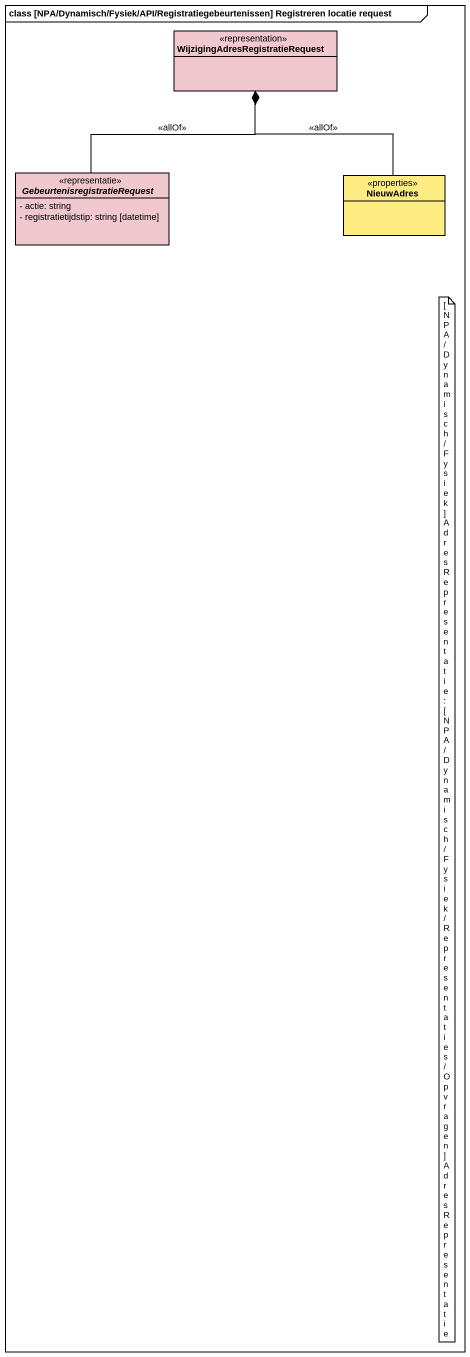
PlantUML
@startuml
mainframe class [NPA/Dynamisch/Fysiek/API/Registratiegebeurtenissen] Registreren locatie request
hide circle
hide empty members
skinparam classAttributeIconSize 0
class "WijzigingAdresRegistratieRequest" as WijzigingAdresRegistratieReq <<representation>> #F0C8CD
abstract class "GebeurtenisregistratieRequest" as GebeurtenisregistratieReques <<representatie>> #F0C8CD {
  - actie: string
  - registratietijdstip: string [datetime]
}
class NieuwAdres <<properties>> #FFED83
GebeurtenisregistratieReques -up-* WijzigingAdresRegistratieReq : <<allOf>>
NieuwAdres -up-* WijzigingAdresRegistratieReq : <<allOf>>
note as N1
  [NPA/Dynamisch/Fysiek] Adres Representatie :[NPA/Dynamisch/Fysiek/Representaties/Opvragen] Adres Representatie
end note
@enduml
